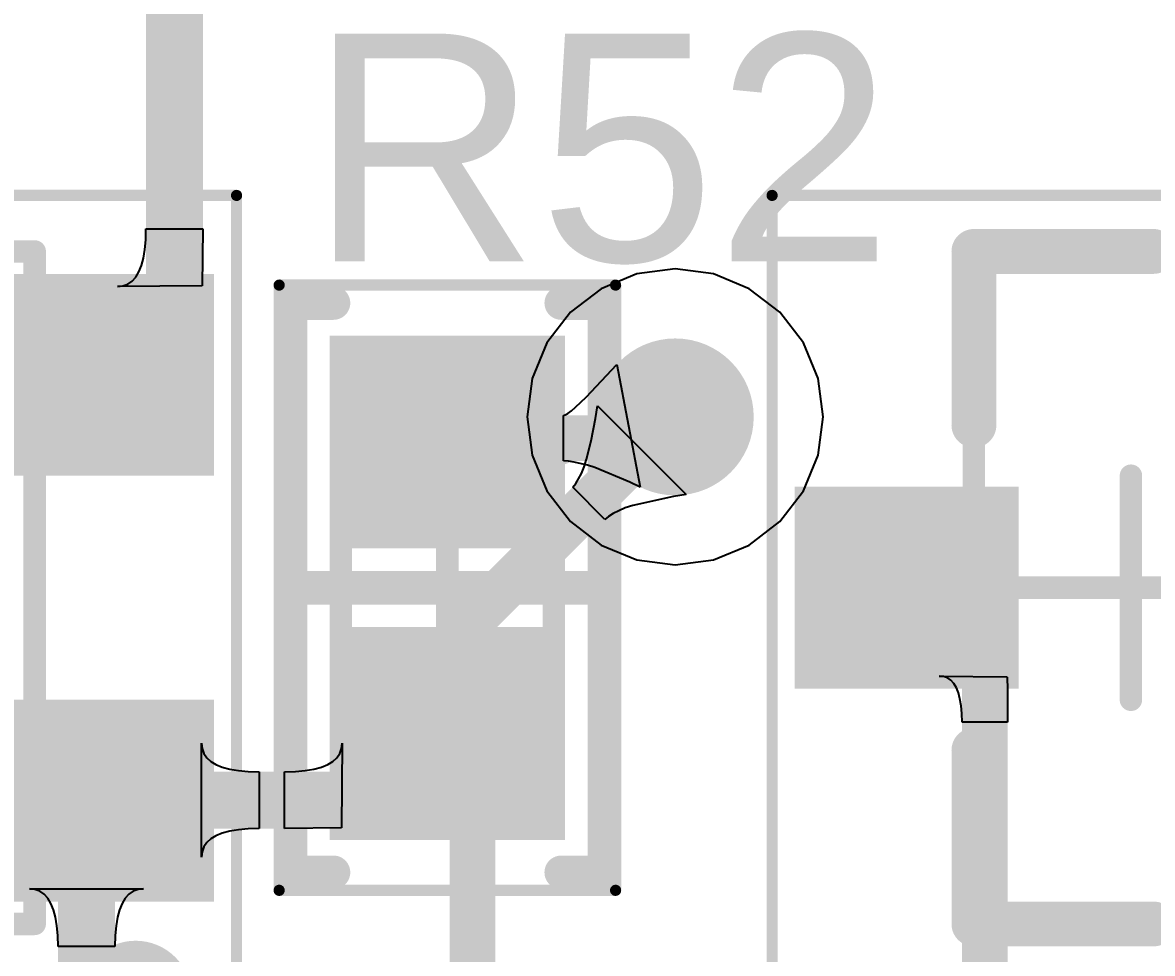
# Model space of a CAD drawing. Header units: inches. Extents: x -0.01 to 3.94, y -0.06 to 4.68.
# Drawn here: x 3.3454 to 3.5438, y 2.5458 to 2.7093 of the extents above; entities that cross this region are included whole.
import ezdxf

# ---------------------------------------------------------------- set-up
doc = ezdxf.new("R2010")
doc.units = ezdxf.units.IN
doc.header["$MEASUREMENT"] = 0
for name, color, linetype in [('Bottom Layer', 5, 'Continuous'), ('Int1 -GND)', 16, 'Continuous'), ('Int2 -PWR)', 76, 'Continuous'), ('Top 3D Body', 56, 'Continuous'), ('Top Courtyard', 56, 'Continuous'), ('Top Layer', 1, 'Continuous'), ('Top Overlay', 2, 'Continuous'), ('Top Paste', 8, 'Continuous'), ('Top Solder', 216, 'Continuous'), ('Via Holes', 16, 'Continuous')]:
    doc.layers.add(name, color=color, linetype=linetype)
doc.styles.add('Arial', font='', dxfattribs={"height": 0.2})
doc.styles.get('Arial').set_extended_font_data('Arial')

# ---------------------------------------------------------------- blocks, each defined once
blk = doc.blocks.new('ON_SEMI_SOT_23_3_441')
at = {"layer": 'Top Layer'}
for points in [[(-0.05709, 0.02165), (-0.05709, 0.05315), (-0.02165, 0.05315), (-0.02165, 0.02165)], [(0.02165, -0.01575), (0.02165, 0.01575), (0.05709, 0.01575), (0.05709, -0.01575)], [(-0.05709, -0.05315), (-0.05709, -0.02165), (-0.02165, -0.02165), (-0.02165, -0.05315)]]:
    blk.add_hatch(color=1, dxfattribs=at).paths.add_polyline_path(points)
at = {"layer": 'Top Paste'}
for points in [[(-0.05709, 0.02165), (-0.05709, 0.05315), (-0.02165, 0.05315), (-0.02165, 0.02165)], [(0.02165, -0.01575), (0.02165, 0.01575), (0.05709, 0.01575), (0.05709, -0.01575)], [(-0.05709, -0.05315), (-0.05709, -0.02165), (-0.02165, -0.02165), (-0.02165, -0.05315)]]:
    blk.add_hatch(color=8, dxfattribs=at).paths.add_polyline_path(points)
at = {"layer": 'Top Solder'}
for points in [[(-0.05905, 0.01969), (-0.05905, 0.05512), (-0.01968, 0.05512), (-0.01968, 0.01969)], [(0.01969, -0.01772), (0.01969, 0.01772), (0.05906, 0.01772), (0.05906, -0.01772)], [(-0.05905, -0.05512), (-0.05905, -0.01969), (-0.01968, -0.01969), (-0.01968, -0.05512)]]:
    blk.add_hatch(color=216, dxfattribs=at).paths.add_polyline_path(points)
at = {"layer": 'Top 3D Body'}
for points in [[(-0.02756, 0.05906, 0.00394, 0.00394, 0), (-0.02756, -0.05906, 0.00394, 0.00394, 0)], [(0.02756, 0.05906, 0.00394, 0.00394, 0), (-0.02756, 0.05906, 0.00394, 0.00394, 0)], [(0.02756, 0.05906, 0.00394, 0.00394, 0), (0.02756, -0.05906, 0.00394, 0.00394, 0)], [(0.02756, -0.05906, 0.00394, 0.00394, 0), (-0.02756, -0.05906, 0.00394, 0.00394, 0)]]:
    blk.add_lwpolyline(points, format="xyseb", dxfattribs=at)
for points in [[(-0.02854, 0.05906, 0.00197, 0.00197, 1), (-0.02658, 0.05906, 0.00197, 0.00197, 1)], [(-0.02854, 0.05906, 0.00197, 0.00197, 1), (-0.02658, 0.05906, 0.00197, 0.00197, 1)], [(0.02657, 0.05906, 0.00197, 0.00197, 1), (0.02854, 0.05906, 0.00197, 0.00197, 1)], [(0.02657, 0.05906, 0.00197, 0.00197, 1), (0.02854, 0.05906, 0.00197, 0.00197, 1)], [(-0.02854, -0.05906, 0.00197, 0.00197, 1), (-0.02658, -0.05906, 0.00197, 0.00197, 1)], [(-0.02854, -0.05906, 0.00197, 0.00197, 1), (-0.02658, -0.05906, 0.00197, 0.00197, 1)], [(0.02657, -0.05906, 0.00197, 0.00197, 1), (0.02854, -0.05906, 0.00197, 0.00197, 1)], [(0.02657, -0.05906, 0.00197, 0.00197, 1), (0.02854, -0.05906, 0.00197, 0.00197, 1)]]:
    blk.add_lwpolyline(points, format="xyseb", close=True, dxfattribs=at)
at = {"layer": 'Top Courtyard'}
for points in [[(-0.06299, 0.0689, 0.00197, 0.00197, 0), (-0.06299, -0.0689, 0.00197, 0.00197, 0)], [(0.06299, 0.0689, 0.00197, 0.00197, 0), (-0.06299, 0.0689, 0.00197, 0.00197, 0)], [(0.06299, 0.0689, 0.00197, 0.00197, 0), (0.06299, -0.0689, 0.00197, 0.00197, 0)], [(0, 0.01969, 0.00394, 0.00394, 0), (0, -0.01968, 0.00394, 0.00394, 0)], [(0.01968, 0, 0.00394, 0.00394, 0), (-0.01969, 0, 0.00394, 0.00394, 0)], [(0.06299, -0.0689, 0.00197, 0.00197, 0), (-0.06299, -0.0689, 0.00197, 0.00197, 0)]]:
    blk.add_lwpolyline(points, format="xyseb", dxfattribs=at)
for points in [[(-0.06348, 0.0689, 0.000984, 0.000984, 1), (-0.0625, 0.0689, 0.000984, 0.000984, 1)], [(-0.06348, 0.0689, 0.000984, 0.000984, 1), (-0.0625, 0.0689, 0.000984, 0.000984, 1)], [(0.0625, 0.0689, 0.000984, 0.000984, 1), (0.06348, 0.0689, 0.000984, 0.000984, 1)], [(0.0625, 0.0689, 0.000984, 0.000984, 1), (0.06348, 0.0689, 0.000984, 0.000984, 1)], [(-0.00098, 0.01969, 0.00197, 0.00197, 1), (0.00098, 0.01969, 0.00197, 0.00197, 1)], [(-0.02067, 0, 0.00197, 0.00197, 1), (-0.0187, 0, 0.00197, 0.00197, 1)], [(0.0187, 0, 0.00197, 0.00197, 1), (0.02067, 0, 0.00197, 0.00197, 1)], [(-0.00098, -0.01968, 0.00197, 0.00197, 1), (0.00098, -0.01968, 0.00197, 0.00197, 1)], [(-0.06348, -0.0689, 0.000984, 0.000984, 1), (-0.0625, -0.0689, 0.000984, 0.000984, 1)], [(-0.06348, -0.0689, 0.000984, 0.000984, 1), (-0.0625, -0.0689, 0.000984, 0.000984, 1)], [(0.0625, -0.0689, 0.000984, 0.000984, 1), (0.06348, -0.0689, 0.000984, 0.000984, 1)], [(0.0625, -0.0689, 0.000984, 0.000984, 1), (0.06348, -0.0689, 0.000984, 0.000984, 1)]]:
    blk.add_lwpolyline(points, format="xyseb", close=True, dxfattribs=at)
at = {"layer": 'Top Overlay'}
for points in [[(-0.04035, 0.07185, 0.00984, 0.00984, 1), (-0.0502, 0.07185, 0.00984, 0.00984, 1)], [(-0.05266, 0.07185, 0.00492, 0.00492, 1), (-0.04774, 0.07185, 0.00492, 0.00492, 1)], [(-0.04281, 0.07185, 0.00492, 0.00492, 1), (-0.03789, 0.07185, 0.00492, 0.00492, 1)], [(-0.00591, 0.05906, 0.00394, 0.00394, 1), (-0.00197, 0.05906, 0.00394, 0.00394, 1)], [(0.02559, 0.05906, 0.00394, 0.00394, 1), (0.02953, 0.05906, 0.00394, 0.00394, 1)], [(0.02559, 0.05906, 0.00394, 0.00394, 1), (0.02953, 0.05906, 0.00394, 0.00394, 1)], [(0.02559, 0.02854, 0.00394, 0.00394, 1), (0.02953, 0.02854, 0.00394, 0.00394, 1)], [(0.02559, -0.02854, 0.00394, 0.00394, 1), (0.02953, -0.02854, 0.00394, 0.00394, 1)], [(-0.00591, -0.05906, 0.00394, 0.00394, 1), (-0.00197, -0.05906, 0.00394, 0.00394, 1)], [(0.02559, -0.05906, 0.00394, 0.00394, 1), (0.02953, -0.05906, 0.00394, 0.00394, 1)], [(0.02559, -0.05906, 0.00394, 0.00394, 1), (0.02953, -0.05906, 0.00394, 0.00394, 1)]]:
    blk.add_lwpolyline(points, format="xyseb", close=True, dxfattribs=at)
for points in [[(0.02756, 0.05906, 0.00787, 0.00787, 0), (-0.00394, 0.05906, 0.00787, 0.00787, 0)], [(0.02756, 0.05906, 0.00787, 0.00787, 0), (0.02756, 0.02854, 0.00787, 0.00787, 0)], [(0.02756, -0.02854, 0.00787, 0.00787, 0), (0.02756, -0.05906, 0.00787, 0.00787, 0)], [(0.02756, -0.05906, 0.00787, 0.00787, 0), (-0.00394, -0.05906, 0.00787, 0.00787, 0)]]:
    blk.add_lwpolyline(points, format="xyseb", dxfattribs=at)
blk = doc.blocks.new('ON_SEMI_SOT_23_3_442')
at = {"layer": 'Top Layer'}
for points in [[(-0.05709, 0.02165), (-0.05709, 0.05315), (-0.02165, 0.05315), (-0.02165, 0.02165)], [(0.02165, -0.01575), (0.02165, 0.01575), (0.05709, 0.01575), (0.05709, -0.01575)], [(-0.05709, -0.05315), (-0.05709, -0.02165), (-0.02165, -0.02165), (-0.02165, -0.05315)]]:
    blk.add_hatch(color=1, dxfattribs=at).paths.add_polyline_path(points)
at = {"layer": 'Top Paste'}
for points in [[(-0.05709, 0.02165), (-0.05709, 0.05315), (-0.02165, 0.05315), (-0.02165, 0.02165)], [(0.02165, -0.01575), (0.02165, 0.01575), (0.05709, 0.01575), (0.05709, -0.01575)], [(-0.05709, -0.05315), (-0.05709, -0.02165), (-0.02165, -0.02165), (-0.02165, -0.05315)]]:
    blk.add_hatch(color=8, dxfattribs=at).paths.add_polyline_path(points)
at = {"layer": 'Top Solder'}
for points in [[(-0.05905, 0.01969), (-0.05905, 0.05512), (-0.01968, 0.05512), (-0.01968, 0.01969)], [(0.01969, -0.01772), (0.01969, 0.01772), (0.05906, 0.01772), (0.05906, -0.01772)], [(-0.05905, -0.05512), (-0.05905, -0.01969), (-0.01968, -0.01969), (-0.01968, -0.05512)]]:
    blk.add_hatch(color=216, dxfattribs=at).paths.add_polyline_path(points)
at = {"layer": 'Top 3D Body'}
for points in [[(-0.02756, 0.05906, 0.00394, 0.00394, 0), (-0.02756, -0.05906, 0.00394, 0.00394, 0)], [(0.02756, 0.05906, 0.00394, 0.00394, 0), (-0.02756, 0.05906, 0.00394, 0.00394, 0)], [(0.02756, 0.05906, 0.00394, 0.00394, 0), (0.02756, -0.05906, 0.00394, 0.00394, 0)], [(0.02756, -0.05906, 0.00394, 0.00394, 0), (-0.02756, -0.05906, 0.00394, 0.00394, 0)]]:
    blk.add_lwpolyline(points, format="xyseb", dxfattribs=at)
for points in [[(-0.02854, 0.05906, 0.00197, 0.00197, 1), (-0.02658, 0.05906, 0.00197, 0.00197, 1)], [(-0.02854, 0.05906, 0.00197, 0.00197, 1), (-0.02658, 0.05906, 0.00197, 0.00197, 1)], [(0.02657, 0.05906, 0.00197, 0.00197, 1), (0.02854, 0.05906, 0.00197, 0.00197, 1)], [(0.02657, 0.05906, 0.00197, 0.00197, 1), (0.02854, 0.05906, 0.00197, 0.00197, 1)], [(-0.02854, -0.05906, 0.00197, 0.00197, 1), (-0.02658, -0.05906, 0.00197, 0.00197, 1)], [(-0.02854, -0.05906, 0.00197, 0.00197, 1), (-0.02658, -0.05906, 0.00197, 0.00197, 1)], [(0.02657, -0.05906, 0.00197, 0.00197, 1), (0.02854, -0.05906, 0.00197, 0.00197, 1)], [(0.02657, -0.05906, 0.00197, 0.00197, 1), (0.02854, -0.05906, 0.00197, 0.00197, 1)]]:
    blk.add_lwpolyline(points, format="xyseb", close=True, dxfattribs=at)
at = {"layer": 'Top Courtyard'}
for points in [[(-0.06299, 0.0689, 0.00197, 0.00197, 0), (-0.06299, -0.0689, 0.00197, 0.00197, 0)], [(0.06299, 0.0689, 0.00197, 0.00197, 0), (-0.06299, 0.0689, 0.00197, 0.00197, 0)], [(0.06299, 0.0689, 0.00197, 0.00197, 0), (0.06299, -0.0689, 0.00197, 0.00197, 0)], [(0, 0.01969, 0.00394, 0.00394, 0), (0, -0.01968, 0.00394, 0.00394, 0)], [(0.01968, 0, 0.00394, 0.00394, 0), (-0.01969, 0, 0.00394, 0.00394, 0)], [(0.06299, -0.0689, 0.00197, 0.00197, 0), (-0.06299, -0.0689, 0.00197, 0.00197, 0)]]:
    blk.add_lwpolyline(points, format="xyseb", dxfattribs=at)
for points in [[(-0.06348, 0.0689, 0.000984, 0.000984, 1), (-0.0625, 0.0689, 0.000984, 0.000984, 1)], [(-0.06348, 0.0689, 0.000984, 0.000984, 1), (-0.0625, 0.0689, 0.000984, 0.000984, 1)], [(0.0625, 0.0689, 0.000984, 0.000984, 1), (0.06348, 0.0689, 0.000984, 0.000984, 1)], [(0.0625, 0.0689, 0.000984, 0.000984, 1), (0.06348, 0.0689, 0.000984, 0.000984, 1)], [(-0.00098, 0.01969, 0.00197, 0.00197, 1), (0.00098, 0.01969, 0.00197, 0.00197, 1)], [(-0.02067, 0, 0.00197, 0.00197, 1), (-0.0187, 0, 0.00197, 0.00197, 1)], [(0.0187, 0, 0.00197, 0.00197, 1), (0.02067, 0, 0.00197, 0.00197, 1)], [(-0.00098, -0.01968, 0.00197, 0.00197, 1), (0.00098, -0.01968, 0.00197, 0.00197, 1)], [(-0.06348, -0.0689, 0.000984, 0.000984, 1), (-0.0625, -0.0689, 0.000984, 0.000984, 1)], [(-0.06348, -0.0689, 0.000984, 0.000984, 1), (-0.0625, -0.0689, 0.000984, 0.000984, 1)], [(0.0625, -0.0689, 0.000984, 0.000984, 1), (0.06348, -0.0689, 0.000984, 0.000984, 1)], [(0.0625, -0.0689, 0.000984, 0.000984, 1), (0.06348, -0.0689, 0.000984, 0.000984, 1)]]:
    blk.add_lwpolyline(points, format="xyseb", close=True, dxfattribs=at)
at = {"layer": 'Top Overlay'}
for points in [[(-0.04035, 0.07185, 0.00984, 0.00984, 1), (-0.0502, 0.07185, 0.00984, 0.00984, 1)], [(-0.05266, 0.07185, 0.00492, 0.00492, 1), (-0.04774, 0.07185, 0.00492, 0.00492, 1)], [(-0.04281, 0.07185, 0.00492, 0.00492, 1), (-0.03789, 0.07185, 0.00492, 0.00492, 1)], [(-0.00591, 0.05906, 0.00394, 0.00394, 1), (-0.00197, 0.05906, 0.00394, 0.00394, 1)], [(0.02559, 0.05906, 0.00394, 0.00394, 1), (0.02953, 0.05906, 0.00394, 0.00394, 1)], [(0.02559, 0.05906, 0.00394, 0.00394, 1), (0.02953, 0.05906, 0.00394, 0.00394, 1)], [(0.02559, 0.02854, 0.00394, 0.00394, 1), (0.02953, 0.02854, 0.00394, 0.00394, 1)], [(0.02559, -0.02854, 0.00394, 0.00394, 1), (0.02953, -0.02854, 0.00394, 0.00394, 1)], [(-0.00591, -0.05906, 0.00394, 0.00394, 1), (-0.00197, -0.05906, 0.00394, 0.00394, 1)], [(0.02559, -0.05906, 0.00394, 0.00394, 1), (0.02953, -0.05906, 0.00394, 0.00394, 1)], [(0.02559, -0.05906, 0.00394, 0.00394, 1), (0.02953, -0.05906, 0.00394, 0.00394, 1)]]:
    blk.add_lwpolyline(points, format="xyseb", close=True, dxfattribs=at)
for points in [[(0.02756, 0.05906, 0.00787, 0.00787, 0), (-0.00394, 0.05906, 0.00787, 0.00787, 0)], [(0.02756, 0.05906, 0.00787, 0.00787, 0), (0.02756, 0.02854, 0.00787, 0.00787, 0)], [(0.02756, -0.02854, 0.00787, 0.00787, 0), (0.02756, -0.05906, 0.00787, 0.00787, 0)], [(0.02756, -0.05906, 0.00787, 0.00787, 0), (-0.00394, -0.05906, 0.00787, 0.00787, 0)]]:
    blk.add_lwpolyline(points, format="xyseb", dxfattribs=at)
blk = doc.blocks.new('RES_0603_1608_502')
at = {"layer": 'Top Layer'}
for points in [[(-0.04232, -0.0187), (-0.04232, 0.0187), (-0.00886, 0.0187), (-0.00886, -0.0187)], [(0.00886, -0.0187), (0.00886, 0.0187), (0.04232, 0.0187), (0.04232, -0.0187)]]:
    blk.add_hatch(color=1, dxfattribs=at).paths.add_polyline_path(points)
at = {"layer": 'Top Paste'}
for points in [[(-0.04232, -0.0187), (-0.04232, 0.0187), (-0.00886, 0.0187), (-0.00886, -0.0187)], [(0.00886, -0.0187), (0.00886, 0.0187), (0.04232, 0.0187), (0.04232, -0.0187)]]:
    blk.add_hatch(color=8, dxfattribs=at).paths.add_polyline_path(points)
at = {"layer": 'Top Solder'}
for points in [[(-0.04429, -0.02067), (-0.04429, 0.02067), (-0.00689, 0.02067), (-0.00689, -0.02067)], [(0.00689, -0.02067), (0.00689, 0.02067), (0.04429, 0.02067), (0.04429, -0.02067)]]:
    blk.add_hatch(color=216, dxfattribs=at).paths.add_polyline_path(points)
at = {"layer": 'Top 3D Body'}
for points in [[(0.03445, 0.0187, 0.00394, 0.00394, 0), (-0.03445, 0.0187, 0.00394, 0.00394, 0)], [(-0.03445, -0.0187, 0.00394, 0.00394, 0), (-0.03445, 0.0187, 0.00394, 0.00394, 0)], [(0.03445, -0.0187, 0.00394, 0.00394, 0), (0.03445, 0.0187, 0.00394, 0.00394, 0)], [(0.03445, -0.0187, 0.00394, 0.00394, 0), (-0.03445, -0.0187, 0.00394, 0.00394, 0)]]:
    blk.add_lwpolyline(points, format="xyseb", dxfattribs=at)
for points in [[(-0.03543, 0.0187, 0.00197, 0.00197, 1), (-0.03346, 0.0187, 0.00197, 0.00197, 1)], [(-0.03543, 0.0187, 0.00197, 0.00197, 1), (-0.03346, 0.0187, 0.00197, 0.00197, 1)], [(0.03346, 0.0187, 0.00197, 0.00197, 1), (0.03543, 0.0187, 0.00197, 0.00197, 1)], [(0.03346, 0.0187, 0.00197, 0.00197, 1), (0.03543, 0.0187, 0.00197, 0.00197, 1)], [(-0.03543, -0.0187, 0.00197, 0.00197, 1), (-0.03346, -0.0187, 0.00197, 0.00197, 1)], [(-0.03543, -0.0187, 0.00197, 0.00197, 1), (-0.03346, -0.0187, 0.00197, 0.00197, 1)], [(0.03346, -0.0187, 0.00197, 0.00197, 1), (0.03543, -0.0187, 0.00197, 0.00197, 1)], [(0.03346, -0.0187, 0.00197, 0.00197, 1), (0.03543, -0.0187, 0.00197, 0.00197, 1)]]:
    blk.add_lwpolyline(points, format="xyseb", close=True, dxfattribs=at)
at = {"layer": 'Top Courtyard'}
for points in [[(0.05315, 0.02953, 0.00197, 0.00197, 0), (-0.05315, 0.02953, 0.00197, 0.00197, 0)], [(-0.05315, -0.02953, 0.00197, 0.00197, 0), (-0.05315, 0.02953, 0.00197, 0.00197, 0)], [(0.05315, -0.02953, 0.00197, 0.00197, 0), (0.05315, 0.02953, 0.00197, 0.00197, 0)], [(0, -0.0187, 0.00394, 0.00394, 0), (0, 0.0187, 0.00394, 0.00394, 0)], [(0.0187, 0, 0.00394, 0.00394, 0), (-0.0187, 0, 0.00394, 0.00394, 0)], [(0.05315, -0.02953, 0.00197, 0.00197, 0), (-0.05315, -0.02953, 0.00197, 0.00197, 0)]]:
    blk.add_lwpolyline(points, format="xyseb", dxfattribs=at)
for points in [[(-0.05364, 0.02953, 0.000984, 0.000984, 1), (-0.05266, 0.02953, 0.000984, 0.000984, 1)], [(-0.05364, 0.02953, 0.000984, 0.000984, 1), (-0.05266, 0.02953, 0.000984, 0.000984, 1)], [(0.05266, 0.02953, 0.000984, 0.000984, 1), (0.05364, 0.02953, 0.000984, 0.000984, 1)], [(0.05266, 0.02953, 0.000984, 0.000984, 1), (0.05364, 0.02953, 0.000984, 0.000984, 1)], [(-0.00098, 0.0187, 0.00197, 0.00197, 1), (0.00098, 0.0187, 0.00197, 0.00197, 1)], [(-0.01968, 0, 0.00197, 0.00197, 1), (-0.01772, 0, 0.00197, 0.00197, 1)], [(0.01772, 0, 0.00197, 0.00197, 1), (0.01968, 0, 0.00197, 0.00197, 1)], [(-0.00098, -0.0187, 0.00197, 0.00197, 1), (0.00098, -0.0187, 0.00197, 0.00197, 1)], [(-0.05364, -0.02953, 0.000984, 0.000984, 1), (-0.05266, -0.02953, 0.000984, 0.000984, 1)], [(-0.05364, -0.02953, 0.000984, 0.000984, 1), (-0.05266, -0.02953, 0.000984, 0.000984, 1)], [(0.05266, -0.02953, 0.000984, 0.000984, 1), (0.05364, -0.02953, 0.000984, 0.000984, 1)], [(0.05266, -0.02953, 0.000984, 0.000984, 1), (0.05364, -0.02953, 0.000984, 0.000984, 1)]]:
    blk.add_lwpolyline(points, format="xyseb", close=True, dxfattribs=at)
at = {"layer": 'Top Overlay'}
for points in [[(0.05, 0.02756, 0.00591, 0.00591, 0), (-0.05, 0.02756, 0.00591, 0.00591, 0)], [(-0.05, 0.02, 0.00591, 0.00591, 0), (-0.05, 0.02756, 0.00591, 0.00591, 0)], [(0, -0.02756, 0.00591, 0.00591, 0), (0, 0.02756, 0.00591, 0.00591, 0)], [(0.05, 0.02, 0.00591, 0.00591, 0), (0.05, 0.02756, 0.00591, 0.00591, 0)], [(-0.05, -0.02756, 0.00591, 0.00591, 0), (-0.05, -0.02, 0.00591, 0.00591, 0)], [(0.05, -0.02756, 0.00591, 0.00591, 0), (0.05, -0.02, 0.00591, 0.00591, 0)], [(0.05, -0.02756, 0.00591, 0.00591, 0), (-0.05, -0.02756, 0.00591, 0.00591, 0)]]:
    blk.add_lwpolyline(points, format="xyseb", dxfattribs=at)
for points in [[(-0.05148, 0.02756, 0.00295, 0.00295, 1), (-0.04852, 0.02756, 0.00295, 0.00295, 1)], [(-0.05148, 0.02756, 0.00295, 0.00295, 1), (-0.04852, 0.02756, 0.00295, 0.00295, 1)], [(-0.00148, 0.02756, 0.00295, 0.00295, 1), (0.00148, 0.02756, 0.00295, 0.00295, 1)], [(0.04852, 0.02756, 0.00295, 0.00295, 1), (0.05148, 0.02756, 0.00295, 0.00295, 1)], [(0.04852, 0.02756, 0.00295, 0.00295, 1), (0.05148, 0.02756, 0.00295, 0.00295, 1)], [(-0.05148, 0.02, 0.00295, 0.00295, 1), (-0.04852, 0.02, 0.00295, 0.00295, 1)], [(0.04852, 0.02, 0.00295, 0.00295, 1), (0.05148, 0.02, 0.00295, 0.00295, 1)], [(-0.05148, -0.02, 0.00295, 0.00295, 1), (-0.04852, -0.02, 0.00295, 0.00295, 1)], [(0.04852, -0.02, 0.00295, 0.00295, 1), (0.05148, -0.02, 0.00295, 0.00295, 1)], [(-0.05148, -0.02756, 0.00295, 0.00295, 1), (-0.04852, -0.02756, 0.00295, 0.00295, 1)], [(-0.05148, -0.02756, 0.00295, 0.00295, 1), (-0.04852, -0.02756, 0.00295, 0.00295, 1)], [(-0.00148, -0.02756, 0.00295, 0.00295, 1), (0.00148, -0.02756, 0.00295, 0.00295, 1)], [(0.04852, -0.02756, 0.00295, 0.00295, 1), (0.05148, -0.02756, 0.00295, 0.00295, 1)], [(0.04852, -0.02756, 0.00295, 0.00295, 1), (0.05148, -0.02756, 0.00295, 0.00295, 1)]]:
    blk.add_lwpolyline(points, format="xyseb", close=True, dxfattribs=at)

msp = doc.modelspace()

# ---------------------------------------------------------------- hatches: boundary and pattern name
at = {"layer": 'Bottom Layer'}
h = msp.add_hatch(color=5, dxfattribs=at)
edge = h.paths.add_edge_path()
edge.add_arc((3.46, 2.64), 0.01378, 0, 360)
at = {"layer": 'Int1 -GND)'}
h = msp.add_hatch(color=7, dxfattribs=at)
edge = h.paths.add_edge_path()
edge.add_arc((3.46, 2.64), 0.01378, 0, 360)
at = {"layer": 'Int2 -PWR)'}
h = msp.add_hatch(color=7, dxfattribs=at)
edge = h.paths.add_edge_path()
edge.add_arc((3.46, 2.64), 0.01378, 0, 360)
at = {"layer": 'Top Layer'}
h = msp.add_hatch(color=1, dxfattribs=at)
edge = h.paths.add_edge_path()
edge.add_arc((3.46, 2.64), 0.01378, 0, 360)
at = {"layer": 'Via Holes'}
h = msp.add_hatch(color=7, dxfattribs=at)
edge = h.paths.add_edge_path()
edge.add_arc((3.46, 2.64), 0.00689, 0, 360)

# ---------------------------------------------------------------- linework, layer by layer
at = {"layer": 'Bottom Layer'}
for p, q in [((3.44602, 2.63971), (3.44636, 2.64194)), ((3.44636, 2.64194), (3.46194, 2.62636)), ((3.44527, 2.63579), (3.44602, 2.63971)), ((3.44445, 2.63258), (3.44527, 2.63579)), ((3.444, 2.63124), (3.44445, 2.63258)), ((3.44304, 2.6291), (3.44353, 2.63008)), ((3.44353, 2.63008), (3.444, 2.63124)), ((3.442, 2.62766), (3.44253, 2.62829)), ((3.44253, 2.62829), (3.44304, 2.6291)), ((3.44766, 2.622), (3.442, 2.62766)), ((3.45971, 2.62602), (3.45258, 2.62445)), ((3.46194, 2.62636), (3.45971, 2.62602)), ((3.45258, 2.62445), (3.45124, 2.624)), ((3.44829, 2.62253), (3.44766, 2.622)), ((3.4491, 2.62304), (3.44829, 2.62253)), ((3.45008, 2.62353), (3.4491, 2.62304)), ((3.45124, 2.624), (3.45008, 2.62353))]:
    msp.add_line(p, q, dxfattribs=at)
for points in [[(3.42441, 2.60441, 0.008, 0.008, 0), (3.46, 2.64, 0.008, 0.008, 0)], [(3.42441, 2.42463, 0.008, 0.008, 0), (3.42441, 2.60441, 0.008, 0.008, 0)]]:
    msp.add_lwpolyline(points, format="xyseb", dxfattribs=at)
for points in [[(3.458, 2.64, 0.004, 0.004, 1), (3.462, 2.64, 0.004, 0.004, 1)], [(3.42241, 2.60441, 0.004, 0.004, 1), (3.42641, 2.60441, 0.004, 0.004, 1)], [(3.42241, 2.60441, 0.004, 0.004, 1), (3.42641, 2.60441, 0.004, 0.004, 1)]]:
    msp.add_lwpolyline(points, format="xyseb", close=True, dxfattribs=at)
at = {"layer": 'Int1 -GND)'}
for p, q in [((3.46, 2.666), (3.45327, 2.66512)), ((3.46673, 2.66512), (3.46, 2.666)), ((3.45327, 2.66512), (3.447, 2.66252)), ((3.473, 2.66252), (3.46673, 2.66512)), ((3.447, 2.66252), (3.44161, 2.65839)), ((3.47839, 2.65839), (3.473, 2.66252)), ((3.44161, 2.65839), (3.43748, 2.653)), ((3.48252, 2.653), (3.47839, 2.65839)), ((3.43748, 2.653), (3.43488, 2.64673)), ((3.48512, 2.64673), (3.48252, 2.653)), ((3.43488, 2.64673), (3.434, 2.64)), ((3.486, 2.64), (3.48512, 2.64673)), ((3.434, 2.64), (3.43488, 2.63327)), ((3.48512, 2.63327), (3.486, 2.64)), ((3.43488, 2.63327), (3.43748, 2.627)), ((3.48252, 2.627), (3.48512, 2.63327)), ((3.43748, 2.627), (3.44161, 2.62161)), ((3.47839, 2.62161), (3.48252, 2.627)), ((3.44161, 2.62161), (3.447, 2.61748)), ((3.473, 2.61748), (3.47839, 2.62161)), ((3.447, 2.61748), (3.45327, 2.61488)), ((3.46673, 2.61488), (3.473, 2.61748)), ((3.45327, 2.61488), (3.46, 2.614)), ((3.46, 2.614), (3.46673, 2.61488))]:
    msp.add_line(p, q, dxfattribs=at)
at = {"layer": 'Int2 -PWR)'}
for p, q in [((3.46, 2.666), (3.45327, 2.66512)), ((3.46673, 2.66512), (3.46, 2.666)), ((3.45327, 2.66512), (3.447, 2.66252)), ((3.473, 2.66252), (3.46673, 2.66512)), ((3.447, 2.66252), (3.44161, 2.65839)), ((3.47839, 2.65839), (3.473, 2.66252)), ((3.44161, 2.65839), (3.43748, 2.653)), ((3.48252, 2.653), (3.47839, 2.65839)), ((3.43748, 2.653), (3.43488, 2.64673)), ((3.48512, 2.64673), (3.48252, 2.653)), ((3.43488, 2.64673), (3.434, 2.64)), ((3.486, 2.64), (3.48512, 2.64673)), ((3.434, 2.64), (3.43488, 2.63327)), ((3.48512, 2.63327), (3.486, 2.64)), ((3.43488, 2.63327), (3.43748, 2.627)), ((3.48252, 2.627), (3.48512, 2.63327)), ((3.43748, 2.627), (3.44161, 2.62161)), ((3.47839, 2.62161), (3.48252, 2.627)), ((3.44161, 2.62161), (3.447, 2.61748)), ((3.473, 2.61748), (3.47839, 2.62161)), ((3.447, 2.61748), (3.45327, 2.61488)), ((3.46673, 2.61488), (3.473, 2.61748)), ((3.45327, 2.61488), (3.46, 2.614)), ((3.46, 2.614), (3.46673, 2.61488))]:
    msp.add_line(p, q, dxfattribs=at)
at = {"layer": 'Top Layer'}
for p, q in [((3.36704, 2.67111), (3.36709, 2.67303)), ((3.36709, 2.67303), (3.37709, 2.67303)), ((3.37709, 2.67303), (3.37697, 2.66303)), ((3.36689, 2.6694), (3.36704, 2.67111)), ((3.36629, 2.66657), (3.36664, 2.66789)), ((3.36664, 2.66789), (3.36689, 2.6694)), ((3.36584, 2.66546), (3.36629, 2.66657)), ((3.36389, 2.66333), (3.36464, 2.66384)), ((3.36464, 2.66384), (3.36529, 2.66455)), ((3.36529, 2.66455), (3.36584, 2.66546)), ((3.37697, 2.66303), (3.36209, 2.66291)), ((3.36209, 2.66291), (3.36304, 2.66302)), ((3.36304, 2.66302), (3.36389, 2.66333)), ((3.44439, 2.64348), (3.44975, 2.64921)), ((3.44975, 2.64921), (3.45385, 2.62767)), ((3.44251, 2.64169), (3.44439, 2.64348)), ((3.44037, 2.64026), (3.4407, 2.64035)), ((3.44037, 2.63226), (3.44037, 2.64026)), ((3.4407, 2.64035), (3.44117, 2.64062)), ((3.44117, 2.64062), (3.44178, 2.64106)), ((3.44178, 2.64106), (3.44251, 2.64169)), ((3.44127, 2.63221), (3.44037, 2.63226)), ((3.44228, 2.63207), (3.44127, 2.63221)), ((3.44458, 2.63152), (3.44228, 2.63207)), ((3.44588, 2.63111), (3.44458, 2.63152)), ((3.45206, 2.62854), (3.44588, 2.63111)), ((3.45385, 2.62767), (3.45206, 2.62854)), ((3.50711, 2.5944), (3.50635, 2.59449)), ((3.50635, 2.59449), (3.51823, 2.59437)), ((3.50779, 2.59415), (3.50711, 2.5944)), ((3.51823, 2.59437), (3.51825, 2.59429)), ((3.51825, 2.59429), (3.51827, 2.59405)), ((3.50839, 2.59374), (3.50779, 2.59415)), ((3.50891, 2.59317), (3.50839, 2.59374)), ((3.50935, 2.59244), (3.50891, 2.59317)), ((3.50971, 2.59155), (3.50935, 2.59244)), ((3.51827, 2.59405), (3.51832, 2.59237)), ((3.51832, 2.59237), (3.51835, 2.58637)), ((3.50999, 2.5905), (3.50971, 2.59155)), ((3.51019, 2.58928), (3.50999, 2.5905)), ((3.51031, 2.58791), (3.51019, 2.58928)), ((3.51035, 2.58637), (3.51031, 2.58791)), ((3.51835, 2.58637), (3.51035, 2.58637)), ((3.37685, 2.56268), (3.37685, 2.58268)), ((3.37685, 2.58268), (3.37695, 2.58173)), ((3.40154, 2.58268), (3.40142, 2.5678)), ((3.40143, 2.58173), (3.40154, 2.58268)), ((3.37695, 2.58173), (3.37725, 2.58088)), ((3.37725, 2.58088), (3.37776, 2.58013)), ((3.40061, 2.58013), (3.40112, 2.58088)), ((3.40112, 2.58088), (3.40143, 2.58173)), ((3.37776, 2.58013), (3.37847, 2.57948)), ((3.37847, 2.57948), (3.37938, 2.57893)), ((3.37938, 2.57893), (3.38049, 2.57848)), ((3.38049, 2.57848), (3.38181, 2.57813)), ((3.39656, 2.57813), (3.39788, 2.57848)), ((3.39788, 2.57848), (3.39899, 2.57893)), ((3.39899, 2.57893), (3.3999, 2.57948)), ((3.3999, 2.57948), (3.40061, 2.58013)), ((3.38181, 2.57813), (3.38332, 2.57788)), ((3.38332, 2.57788), (3.38504, 2.57773)), ((3.38504, 2.57773), (3.38697, 2.57768)), ((3.38697, 2.57768), (3.38697, 2.56768)), ((3.39142, 2.57768), (3.39333, 2.57773)), ((3.39142, 2.56768), (3.39142, 2.57768)), ((3.39333, 2.57773), (3.39505, 2.57788)), ((3.39505, 2.57788), (3.39656, 2.57813)), ((3.38049, 2.56688), (3.37938, 2.56643)), ((3.38181, 2.56723), (3.38049, 2.56688)), ((3.38332, 2.56748), (3.38181, 2.56723)), ((3.38504, 2.56763), (3.38332, 2.56748)), ((3.38697, 2.56768), (3.38504, 2.56763)), ((3.40142, 2.5678), (3.39142, 2.56768)), ((3.37776, 2.56523), (3.37725, 2.56448)), ((3.37847, 2.56588), (3.37776, 2.56523)), ((3.37938, 2.56643), (3.37847, 2.56588)), ((3.37695, 2.56363), (3.37685, 2.56268)), ((3.37725, 2.56448), (3.37695, 2.56363)), ((3.3476, 2.55699), (3.34665, 2.55709)), ((3.34665, 2.55709), (3.36665, 2.55709)), ((3.34845, 2.55669), (3.3476, 2.55699)), ((3.3492, 2.55618), (3.34845, 2.55669)), ((3.36485, 2.55669), (3.3641, 2.55618)), ((3.3657, 2.55699), (3.36485, 2.55669)), ((3.36665, 2.55709), (3.3657, 2.55699)), ((3.34985, 2.55547), (3.3492, 2.55618)), ((3.3504, 2.55456), (3.34985, 2.55547)), ((3.36345, 2.55547), (3.3629, 2.55456)), ((3.3641, 2.55618), (3.36345, 2.55547)), ((3.35085, 2.55345), (3.3504, 2.55456)), ((3.3512, 2.55213), (3.35085, 2.55345)), ((3.36245, 2.55345), (3.3621, 2.55213)), ((3.3629, 2.55456), (3.36245, 2.55345)), ((3.35145, 2.55061), (3.3512, 2.55213)), ((3.3621, 2.55213), (3.36185, 2.55061)), ((3.3516, 2.54889), (3.35145, 2.55061)), ((3.35165, 2.54697), (3.3516, 2.54889)), ((3.3617, 2.54889), (3.36165, 2.54697)), ((3.36185, 2.55061), (3.3617, 2.54889)), ((3.36165, 2.54697), (3.35165, 2.54697))]:
    msp.add_line(p, q, dxfattribs=at)
for points in [[(3.37209, 2.65815, 0.01, 0.01, 0), (3.37209, 3.20972, 0.01, 0.01, 0)], [(3.36134, 2.6474, 0.01, 0.01, 0), (3.37209, 2.65815, 0.01, 0.01, 0)], [(3.35937, 2.6474, 0.01, 0.01, 0), (3.36134, 2.6474, 0.01, 0.01, 0)], [(3.45626, 2.63626, 0.008, 0.008, 0), (3.46, 2.64, 0.008, 0.008, 0)], [(3.4397, 2.63559, 0.008, 0.008, 0), (3.44037, 2.63626, 0.008, 0.008, 0)], [(3.44037, 2.63626, 0.008, 0.008, 0), (3.45626, 2.63626, 0.008, 0.008, 0)], [(3.42, 2.63559, 0.008, 0.008, 0), (3.4397, 2.63559, 0.008, 0.008, 0)], [(3.50063, 2.61, 0.008, 0.008, 0), (3.5026, 2.61, 0.008, 0.008, 0)], [(3.5026, 2.61, 0.008, 0.008, 0), (3.51435, 2.59825, 0.008, 0.008, 0)], [(3.51435, 2.50006, 0.008, 0.008, 0), (3.51435, 2.59825, 0.008, 0.008, 0)], [(3.40827, 2.57268, 0.01, 0.01, 0), (3.42, 2.58441, 0.01, 0.01, 0)], [(3.35665, 2.56988, 0.01, 0.01, 0), (3.35945, 2.57268, 0.01, 0.01, 0)], [(3.35945, 2.57268, 0.01, 0.01, 0), (3.40827, 2.57268, 0.01, 0.01, 0)], [(3.35665, 2.51106, 0.01, 0.01, 0), (3.35665, 2.56988, 0.01, 0.01, 0)]]:
    msp.add_lwpolyline(points, format="xyseb", dxfattribs=at)
for points in [[(3.36959, 2.65815, 0.005, 0.005, 1), (3.37459, 2.65815, 0.005, 0.005, 1)], [(3.36959, 2.65815, 0.005, 0.005, 1), (3.37459, 2.65815, 0.005, 0.005, 1)], [(3.35687, 2.6474, 0.005, 0.005, 1), (3.36187, 2.6474, 0.005, 0.005, 1)], [(3.35884, 2.6474, 0.005, 0.005, 1), (3.36384, 2.6474, 0.005, 0.005, 1)], [(3.35884, 2.6474, 0.005, 0.005, 1), (3.36384, 2.6474, 0.005, 0.005, 1)], [(3.458, 2.64, 0.004, 0.004, 1), (3.462, 2.64, 0.004, 0.004, 1)], [(3.43837, 2.63626, 0.004, 0.004, 1), (3.44237, 2.63626, 0.004, 0.004, 1)], [(3.43837, 2.63626, 0.004, 0.004, 1), (3.44237, 2.63626, 0.004, 0.004, 1)], [(3.45426, 2.63626, 0.004, 0.004, 1), (3.45826, 2.63626, 0.004, 0.004, 1)], [(3.45426, 2.63626, 0.004, 0.004, 1), (3.45826, 2.63626, 0.004, 0.004, 1)], [(3.418, 2.63559, 0.004, 0.004, 1), (3.422, 2.63559, 0.004, 0.004, 1)], [(3.4377, 2.63559, 0.004, 0.004, 1), (3.4417, 2.63559, 0.004, 0.004, 1)], [(3.4377, 2.63559, 0.004, 0.004, 1), (3.4417, 2.63559, 0.004, 0.004, 1)], [(3.49863, 2.61, 0.004, 0.004, 1), (3.50263, 2.61, 0.004, 0.004, 1)], [(3.5006, 2.61, 0.004, 0.004, 1), (3.5046, 2.61, 0.004, 0.004, 1)], [(3.5006, 2.61, 0.004, 0.004, 1), (3.5046, 2.61, 0.004, 0.004, 1)], [(3.51235, 2.59825, 0.004, 0.004, 1), (3.51635, 2.59825, 0.004, 0.004, 1)], [(3.51235, 2.59825, 0.004, 0.004, 1), (3.51635, 2.59825, 0.004, 0.004, 1)], [(3.4175, 2.58441, 0.005, 0.005, 1), (3.4225, 2.58441, 0.005, 0.005, 1)], [(3.35695, 2.57268, 0.005, 0.005, 1), (3.36195, 2.57268, 0.005, 0.005, 1)], [(3.35695, 2.57268, 0.005, 0.005, 1), (3.36195, 2.57268, 0.005, 0.005, 1)], [(3.40577, 2.57268, 0.005, 0.005, 1), (3.41077, 2.57268, 0.005, 0.005, 1)], [(3.40577, 2.57268, 0.005, 0.005, 1), (3.41077, 2.57268, 0.005, 0.005, 1)], [(3.35415, 2.56988, 0.005, 0.005, 1), (3.35915, 2.56988, 0.005, 0.005, 1)], [(3.35415, 2.56988, 0.005, 0.005, 1), (3.35915, 2.56988, 0.005, 0.005, 1)]]:
    msp.add_lwpolyline(points, format="xyseb", close=True, dxfattribs=at)

# ---------------------------------------------------------------- block references
for name, p, rotation in [('ON_SEMI_SOT_23_3_442', (3.32, 2.61), 180), ('ON_SEMI_SOT_23_3_441', (3.54, 2.61), 180), ('RES_0603_1608_502', (3.42, 2.61), 270)]:
    msp.add_blockref(name, p, dxfattribs=dict(rotation=rotation))

# ---------------------------------------------------------------- texts
at = {"layer": 'Top Overlay', "style": 'Arial'}
msp.add_text('R52', height=0.04, dxfattribs=at).set_placement((3.39567, 2.66732))

doc.saveas('drawing.dxf')
